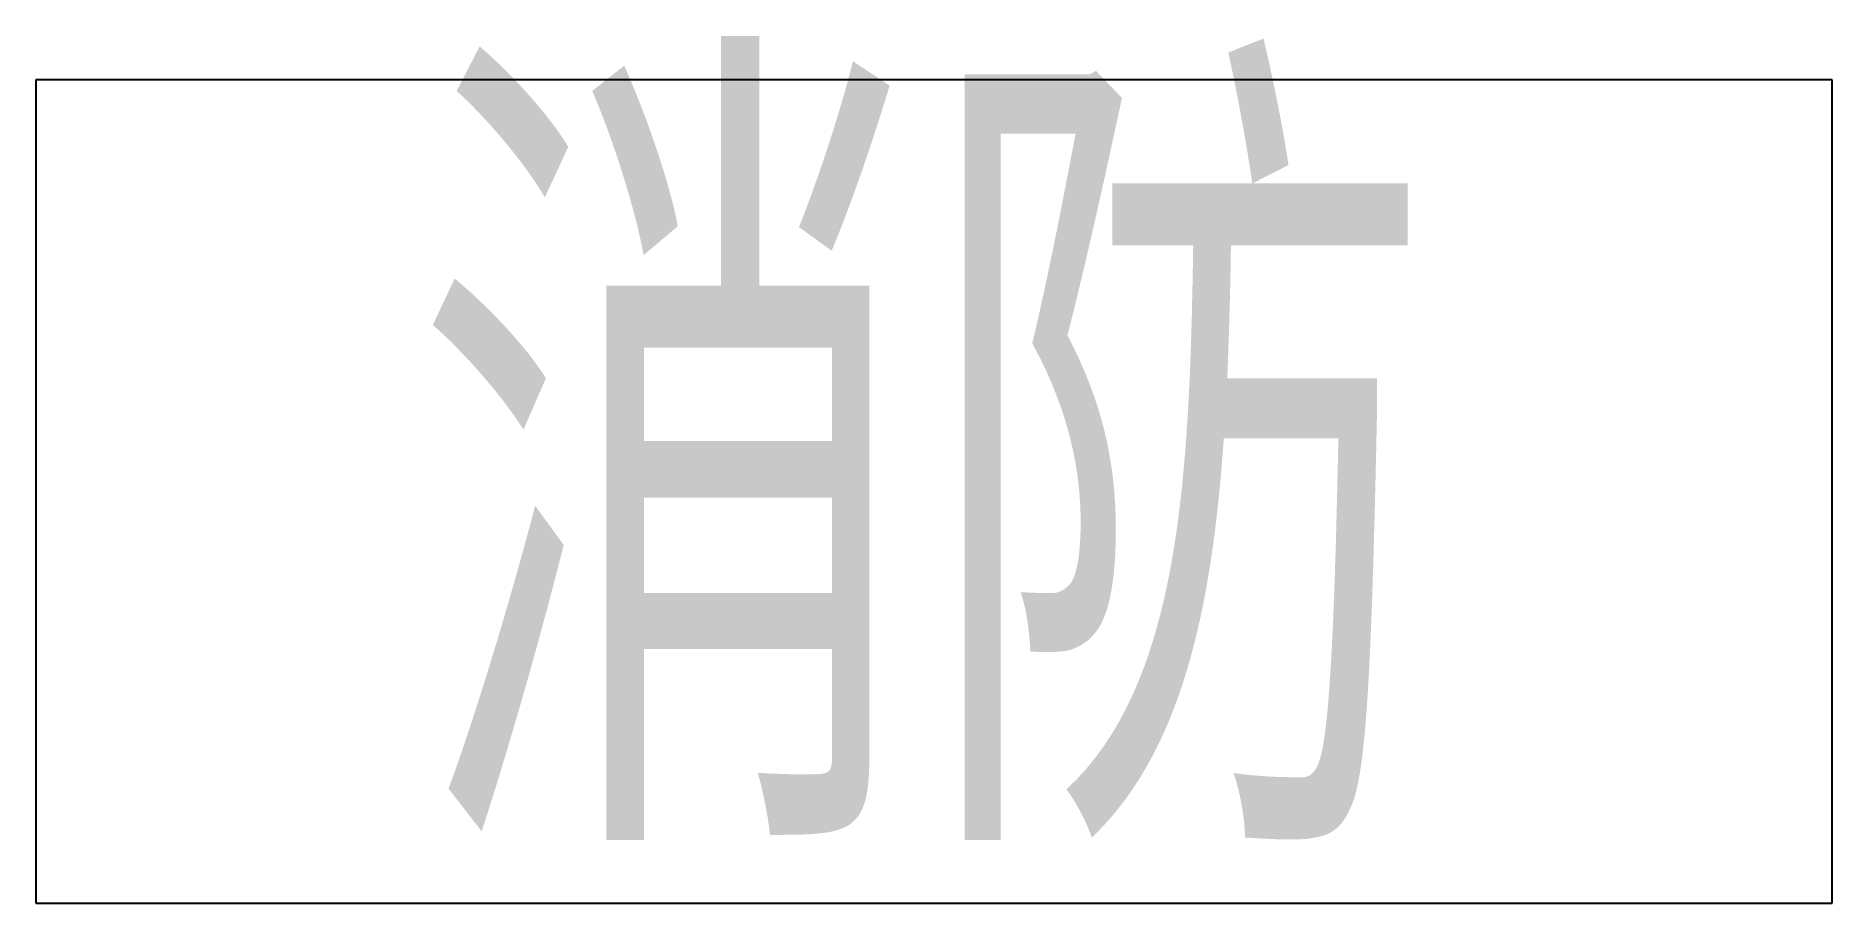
# Model space of a CAD drawing. Extents: x -0.86 to 0.86, y -0.79 to 0.04.
import ezdxf
from ezdxf.enums import TextEntityAlignment as Align

# ---------------------------------------------------------------- set-up
doc = ezdxf.new("R2010")
doc.units = 0
doc.header["$MEASUREMENT"] = 0
doc.styles.add('_TEL_DIM', font='SIMPLEX', dxfattribs={"width": 0.7, "height": 3.5, "bigfont": 'HZTXT'})

msp = doc.modelspace()

# ---------------------------------------------------------------- linework, layer by layer
at = {"linetype": 'Continuous'}
for p, q in [((0.864, 0), (-0.864, 0)), ((-0.864, 0), (-0.864, -0.792)), ((0.864, -0.792), (0.864, 0)), ((-0.864, -0.792), (0.864, -0.792))]:
    msp.add_line(p, q, dxfattribs=at)

# ---------------------------------------------------------------- texts
at = {"linetype": 'Continuous', "style": '_TEL_DIM', "width": 0.7}
msp.add_text('消防', height=0.7, dxfattribs=at).set_placement((-0.5008, -0.7314))
at = {"color": 7, "style": '_TEL_DIM', "flags": 1}
msp.add_attdef('A', text='', height=0.00002, dxfattribs=at).set_placement((0, 0), align=Align.MIDDLE_CENTER)

doc.saveas('drawing.dxf')
